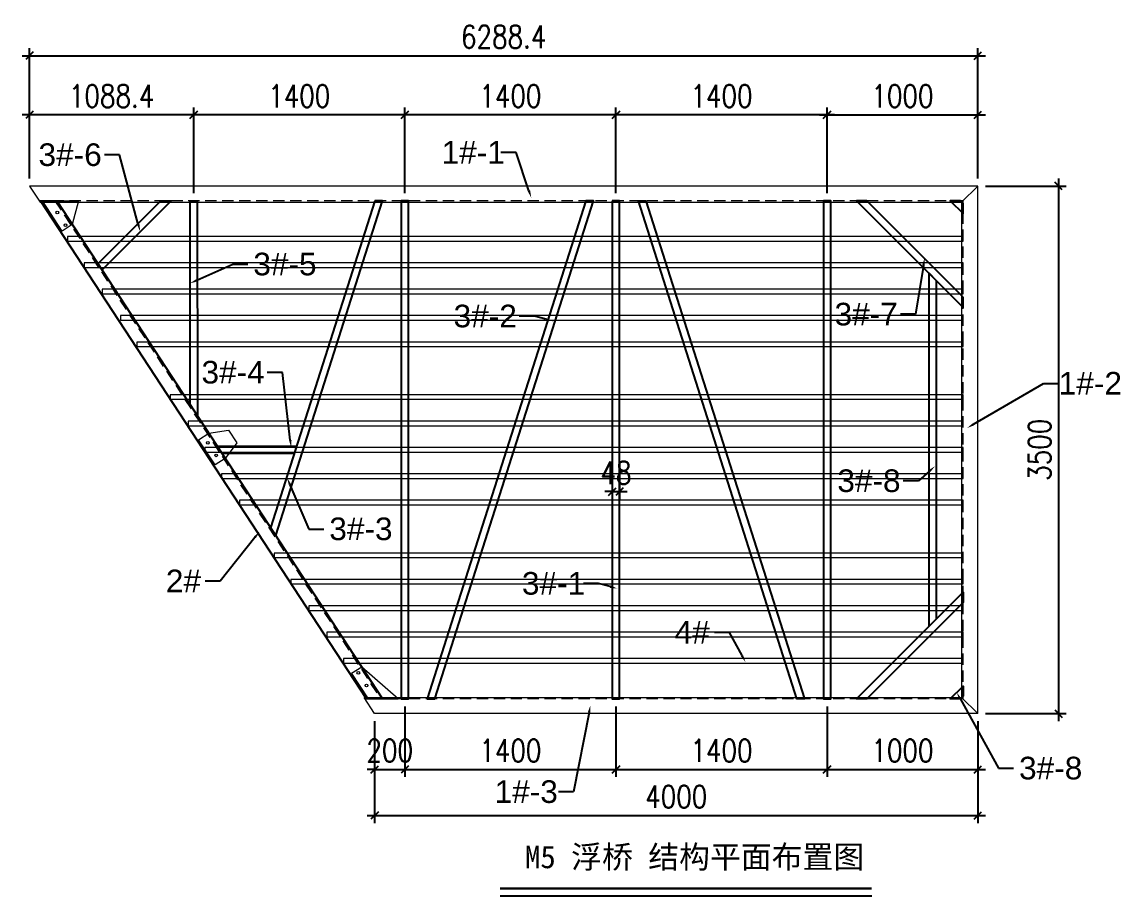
# Model space of a CAD drawing. Header units: millimetres. Extents: x 11827 to 862553, y 15071 to 134256.
# Drawn here: x 825719 to 833014, y 93445 to 99243 of the extents above; entities that cross this region are included whole.
import ezdxf
from ezdxf import colors
from ezdxf.entities.mleader import LeaderData, LeaderLine
from ezdxf.math import Vec2, Vec3

# ---------------------------------------------------------------- set-up
doc = ezdxf.new("R2010")
doc.units = ezdxf.units.MM
doc.linetypes.add('HIDDEN', pattern=[0.375, 0.25, -0.125])
for name, color, linetype in [('00打印图框', 255, 'Continuous'), ('标注', 9, 'Continuous'), ('连接端梁', 130, 'Continuous'), ('铝横梁', 220, 'Continuous')]:
    doc.layers.add(name, color=color, linetype=linetype)
for name, color, linetype, lineweight in [('加强板', 140, 'Continuous', 18), ('虚线', 8, 'Continuous', 0), ('铝主梁', 3, 'Continuous', 9), ('铝龙骨', 7, 'Continuous', 9)]:
    doc.layers.add(name, color=color, linetype=linetype, lineweight=lineweight)
doc.styles.add('Arial', font='')
doc.styles.add('HZTXT', font='txtw.shx', dxfattribs={"width": 0.8, "bigfont": 'hztxtw.shx'})
doc.styles.get("Standard").update_dxf_attribs({"font": 'arial.ttf'})
doc.styles.get('Arial').set_extended_font_data('STXihei')
doc.dimstyles.new('DIM-50', dxfattribs={"dimscale": 50, "dimtxt": 3, "dimasz": 1, "dimexe": 1, "dimexo": 1, "dimgap": 1, "dimtad": 1, "dimdec": 1, "dimdsep": 46, "dimtxsty": 'HZTXT', "dimblk": 'OBLIQUE', "dimblk1": 'ARCHTICK', "dimblk2": 'OBLIQUE', "dimcen": 0, "dimdle": 1, "dimclrd": 9, "dimclre": 9, "dimclrt": 2, "dimadec": 1, "dimazin": 0, "dimtfac": 1, "dimtdec": 1, "dimtix": 1, "dimtmove": 2, "dimatfit": 3, "dimldrblk": 'OBLIQUE', "dimfxl": 15, "dimtolj": 1, "dimtzin": 0, "dimarcsym": 1})

# ---------------------------------------------------------------- blocks, each defined once
blk = doc.blocks.new('_Oblique')
at = {"color": 0, "linetype": 'ByBlock', "lineweight": -2}
blk.add_line((-0.5, -0.5), (0.5, 0.5), dxfattribs=at)
blk = doc.blocks.new('*D402')
at = {"layer": 'Defpoints', "color": 0, "transparency": 16777216}
for p in [(832057.9, 98154.6, 0), (832057.9, 94654.6, 0), (832592.7, 94654.6)]:
    blk.add_point(p, dxfattribs=at)
at = {"layer": '标注', "color": 9, "lineweight": -2, "transparency": 16777216}
for p, q in [((832592.7, 98204.6), (832592.7, 94604.6)), ((832107.9, 98154.6), (832642.7, 98154.6)), ((832107.9, 94654.6), (832642.7, 94654.6))]:
    blk.add_line(p, q, dxfattribs=at)
at = {"layer": '标注', "color": 9, "lineweight": -2, "transparency": 16777216, "xscale": 50, "yscale": 50, "zscale": 50}
for p, rotation in [((832592.7, 98154.6), 90), ((832592.7, 94654.6), 270)]:
    blk.add_blockref('_Oblique', p, dxfattribs=dict(at, rotation=rotation))
at = {"layer": '标注', "color": 2, "transparency": 16777216, "insert": (832467.7, 96404.6), "char_height": 150, "attachment_point": 5, "rotation": 90, "style": 'HZTXT'}
blk.add_mtext('\\A1;3500', dxfattribs=at)
blk = doc.blocks.new('_ArchTick')
at = {"color": 0, "linetype": 'ByBlock', "lineweight": 100, "const_width": 0.15}
blk.add_lwpolyline([(-0.5, -0.5), (0.5, 0.5)], dxfattribs=at)
blk = doc.blocks.new('*D403')
at = {"layer": 'Defpoints', "color": 0, "transparency": 16777216}
for p in [(829657.9, 98626.5), (829657.9, 98056.6), (831057.9, 98056.6)]:
    blk.add_point(p, dxfattribs=at)
at = {"layer": '标注', "color": 9, "lineweight": -2, "transparency": 16777216}
for p, q in [((831107.9, 98626.5), (829607.9, 98626.5)), ((829657.9, 98106.6), (829657.9, 98676.5)), ((831057.9, 98106.6), (831057.9, 98676.5))]:
    blk.add_line(p, q, dxfattribs=at)
at = {"layer": '标注', "color": 9, "lineweight": -2, "transparency": 16777216, "xscale": 50, "yscale": 50, "zscale": 50, "rotation": 180}
blk.add_blockref('_Oblique', (829657.9, 98626.5), dxfattribs=at)
at = {"layer": '标注', "color": 9, "lineweight": -2, "transparency": 16777216, "xscale": 50, "yscale": 50, "zscale": 50}
blk.add_blockref('_Oblique', (831057.9, 98626.5), dxfattribs=at)
at = {"layer": '标注', "color": 2, "transparency": 16777216, "insert": (830357.9, 98751.5), "char_height": 150, "attachment_point": 5, "style": 'HZTXT'}
blk.add_mtext('\\A1;1400', dxfattribs=at)
blk = doc.blocks.new('*D404')
at = {"layer": 'Defpoints', "color": 0, "transparency": 16777216}
for p in [(828257.9, 98626.5), (828257.9, 98056.6), (829657.9, 98056.6)]:
    blk.add_point(p, dxfattribs=at)
at = {"layer": '标注', "color": 9, "lineweight": -2, "transparency": 16777216}
for p, q in [((829707.9, 98626.5), (828207.9, 98626.5)), ((828257.9, 98106.6), (828257.9, 98676.5)), ((829657.9, 98106.6), (829657.9, 98676.5))]:
    blk.add_line(p, q, dxfattribs=at)
at = {"layer": '标注', "color": 9, "lineweight": -2, "transparency": 16777216, "xscale": 50, "yscale": 50, "zscale": 50, "rotation": 180}
blk.add_blockref('_Oblique', (828257.9, 98626.5), dxfattribs=at)
at = {"layer": '标注', "color": 9, "lineweight": -2, "transparency": 16777216, "xscale": 50, "yscale": 50, "zscale": 50}
blk.add_blockref('_Oblique', (829657.9, 98626.5), dxfattribs=at)
at = {"layer": '标注', "color": 2, "transparency": 16777216, "insert": (828957.9, 98751.5), "char_height": 150, "attachment_point": 5, "style": 'HZTXT'}
blk.add_mtext('\\A1;1400', dxfattribs=at)
blk = doc.blocks.new('*D405')
at = {"layer": 'Defpoints', "color": 0, "transparency": 16777216}
for p in [(826857.9, 98626.5), (826857.9, 98056.6), (828257.9, 98056.6)]:
    blk.add_point(p, dxfattribs=at)
at = {"layer": '标注', "color": 9, "lineweight": -2, "transparency": 16777216}
for p, q in [((828307.9, 98626.5), (826807.9, 98626.5)), ((826857.9, 98106.6), (826857.9, 98676.5)), ((828257.9, 98106.6), (828257.9, 98676.5))]:
    blk.add_line(p, q, dxfattribs=at)
at = {"layer": '标注', "color": 9, "lineweight": -2, "transparency": 16777216, "xscale": 50, "yscale": 50, "zscale": 50, "rotation": 180}
blk.add_blockref('_Oblique', (826857.9, 98626.5), dxfattribs=at)
at = {"layer": '标注', "color": 9, "lineweight": -2, "transparency": 16777216, "xscale": 50, "yscale": 50, "zscale": 50}
blk.add_blockref('_Oblique', (828257.9, 98626.5), dxfattribs=at)
at = {"layer": '标注', "color": 2, "transparency": 16777216, "insert": (827557.9, 98751.5), "char_height": 150, "attachment_point": 5, "style": 'HZTXT'}
blk.add_mtext('\\A1;1400', dxfattribs=at)
blk = doc.blocks.new('*D406')
at = {"layer": 'Defpoints', "color": 0, "transparency": 16777216}
for p in [(825769.5, 98626.5), (825769.5, 98154.6), (826857.9, 98056.6)]:
    blk.add_point(p, dxfattribs=at)
at = {"layer": '标注', "color": 9, "lineweight": -2, "transparency": 16777216}
for p, q in [((826907.9, 98626.5), (825719.5, 98626.5)), ((825769.5, 98204.6), (825769.5, 98676.5)), ((826857.9, 98106.6), (826857.9, 98676.5))]:
    blk.add_line(p, q, dxfattribs=at)
at = {"layer": '标注', "color": 9, "lineweight": -2, "transparency": 16777216, "xscale": 50, "yscale": 50, "zscale": 50, "rotation": 180}
blk.add_blockref('_Oblique', (825769.5, 98626.5), dxfattribs=at)
at = {"layer": '标注', "color": 9, "lineweight": -2, "transparency": 16777216, "xscale": 50, "yscale": 50, "zscale": 50}
blk.add_blockref('_Oblique', (826857.9, 98626.5), dxfattribs=at)
at = {"layer": '标注', "color": 2, "transparency": 16777216, "insert": (826313.7, 98751.5), "char_height": 150, "attachment_point": 5, "style": 'HZTXT'}
blk.add_mtext('\\A1;1088.4', dxfattribs=at)
blk = doc.blocks.new('*D407')
at = {"layer": 'Defpoints', "color": 0, "transparency": 16777216}
for p in [(832057.9, 99019.2), (825769.5, 98154.6), (832057.9, 98154.6)]:
    blk.add_point(p, dxfattribs=at)
at = {"layer": '标注', "color": 9, "lineweight": -2, "transparency": 16777216}
for p, q in [((825769.5, 98204.6), (825769.5, 99069.2)), ((832057.9, 98204.6), (832057.9, 99069.2)), ((825719.5, 99019.2), (832107.9, 99019.2))]:
    blk.add_line(p, q, dxfattribs=at)
at = {"layer": '标注', "color": 9, "lineweight": -2, "transparency": 16777216, "xscale": 50, "yscale": 50, "zscale": 50, "rotation": 180}
blk.add_blockref('_Oblique', (825769.5, 99019.2), dxfattribs=at)
at = {"layer": '标注', "color": 9, "lineweight": -2, "transparency": 16777216, "xscale": 50, "yscale": 50, "zscale": 50}
blk.add_blockref('_Oblique', (832057.9, 99019.2), dxfattribs=at)
at = {"layer": '标注', "color": 2, "transparency": 16777216, "insert": (828913.7, 99144.2), "char_height": 150, "attachment_point": 5, "style": 'HZTXT'}
blk.add_mtext('\\A1;6288.4', dxfattribs=at)
blk = doc.blocks.new('*D408')
at = {"layer": 'Defpoints', "color": 0, "transparency": 16777216}
for p in [(829633.9, 96377.5), (829681.9, 96377.5), (829681.9, 96127.5)]:
    blk.add_point(p, dxfattribs=at)
at = {"layer": '标注', "color": 9, "lineweight": -2, "transparency": 16777216}
for p, q in [((829633.9, 96327.5), (829633.9, 96077.5)), ((829681.9, 96327.5), (829681.9, 96077.5)), ((829633.9, 96127.5), (829583.9, 96127.5)), ((829633.9, 96127.5), (829681.9, 96127.5)), ((829681.9, 96127.5), (829731.9, 96127.5))]:
    blk.add_line(p, q, dxfattribs=at)
at = {"layer": '标注', "color": 9, "lineweight": -2, "transparency": 16777216, "xscale": 50, "yscale": 50, "zscale": 50}
blk.add_blockref('_Oblique', (829633.9, 96127.5), dxfattribs=at)
at = {"layer": '标注', "color": 9, "lineweight": -2, "transparency": 16777216, "xscale": 50, "yscale": 50, "zscale": 50, "rotation": 180}
blk.add_blockref('_Oblique', (829681.9, 96127.5), dxfattribs=at)
at = {"layer": '标注', "color": 2, "transparency": 16777216, "insert": (829657.9, 96252.5), "char_height": 150, "attachment_point": 5, "style": 'HZTXT'}
blk.add_mtext('\\A1;48', dxfattribs=at)
blk = doc.blocks.new('*D409')
at = {"layer": 'Defpoints', "color": 0, "transparency": 16777216}
for p in [(832057.9, 98626.5), (832057.9, 98154.6), (831057.9, 98056.6)]:
    blk.add_point(p, dxfattribs=at)
at = {"layer": '标注', "color": 9, "lineweight": -2, "transparency": 16777216}
for p, q in [((831007.9, 98626.5), (832107.9, 98626.5)), ((831057.9, 98106.6), (831057.9, 98676.5)), ((832057.9, 98204.6), (832057.9, 98676.5))]:
    blk.add_line(p, q, dxfattribs=at)
at = {"layer": '标注', "color": 9, "lineweight": -2, "transparency": 16777216, "xscale": 50, "yscale": 50, "zscale": 50, "rotation": 180}
blk.add_blockref('_Oblique', (831057.9, 98626.5), dxfattribs=at)
at = {"layer": '标注', "color": 9, "lineweight": -2, "transparency": 16777216, "xscale": 50, "yscale": 50, "zscale": 50}
blk.add_blockref('_Oblique', (832057.9, 98626.5), dxfattribs=at)
at = {"layer": '标注', "color": 2, "transparency": 16777216, "insert": (831557.9, 98751.5), "char_height": 150, "attachment_point": 5, "style": 'HZTXT'}
blk.add_mtext('\\A1;1000', dxfattribs=at)
blk = doc.blocks.new('*D431')
at = {"layer": 'Defpoints', "color": 0, "transparency": 16777216}
for p in [(828057.9, 94654.6), (832057.9, 94654.6), (832057.9, 93978.6)]:
    blk.add_point(p, dxfattribs=at)
at = {"layer": '标注', "color": 9, "lineweight": -2, "transparency": 16777216}
for p, q in [((828057.9, 94604.6), (828057.9, 93928.6)), ((832057.9, 94604.6), (832057.9, 93928.6)), ((828007.9, 93978.6), (832107.9, 93978.6))]:
    blk.add_line(p, q, dxfattribs=at)
at = {"layer": '标注', "color": 9, "lineweight": -2, "transparency": 16777216, "xscale": 50, "yscale": 50, "zscale": 50}
for p, rotation in [((828057.9, 93978.6), 179.999617407945), ((832057.9, 93978.6), 359.999617407945)]:
    blk.add_blockref('_Oblique', p, dxfattribs=dict(at, rotation=rotation))
at = {"layer": '标注', "color": 2, "transparency": 16777216, "insert": (830057.9, 94103.6), "char_height": 150, "attachment_point": 5, "rotation": 359.99962, "style": 'HZTXT'}
blk.add_mtext('\\A1;4000', dxfattribs=at)
blk = doc.blocks.new('*D437')
at = {"layer": 'Defpoints', "color": 0, "transparency": 16777216}
for p in [(828257.9, 94752.6), (828057.9, 94654.6), (828257.9, 94284.2)]:
    blk.add_point(p, dxfattribs=at)
at = {"layer": '标注', "color": 9, "lineweight": -2, "transparency": 16777216}
for p, q in [((828257.9, 94702.6), (828257.9, 94234.2)), ((828057.9, 94604.6), (828057.9, 94234.2)), ((828057.9, 94284.2), (828007.9, 94284.2)), ((828057.9, 94284.2), (828257.9, 94284.2)), ((828257.9, 94284.2), (828307.9, 94284.2))]:
    blk.add_line(p, q, dxfattribs=at)
at = {"layer": '标注', "color": 9, "lineweight": -2, "transparency": 16777216, "xscale": 50, "yscale": 50, "zscale": 50}
blk.add_blockref('_Oblique', (828057.9, 94284.2), dxfattribs=at)
at = {"layer": '标注', "color": 9, "lineweight": -2, "transparency": 16777216, "xscale": 50, "yscale": 50, "zscale": 50, "rotation": 180}
blk.add_blockref('_Oblique', (828257.9, 94284.2), dxfattribs=at)
at = {"layer": '标注', "color": 2, "transparency": 16777216, "insert": (828157.9, 94409.2), "char_height": 150, "attachment_point": 5, "style": 'HZTXT'}
blk.add_mtext('\\A1;200', dxfattribs=at)
blk = doc.blocks.new('A$C0D8A069B')
at = {"layer": '加强板'}
blk.add_lwpolyline([(80, -100), (0, -100), (0, 100), (80, 100), (200, 44.9), (200, -55.1), (80, -100)], dxfattribs=at)
for centre in [(40, 50), (40, -50)]:
    blk.add_circle(centre, 9, dxfattribs=at)
blk = doc.blocks.new('thgfmku')
at = {"layer": '加强板', "color": 5}
for points in [[(792563.7, 98056.6), (792803.8, 98056.6), (792762, 97899.5), (792695.1, 97855.8)], [(794723.9, 94752.6), (794923.9, 94752.6), (794681.4, 94963.8), (794614.5, 94920)]]:
    blk.add_lwpolyline(points, close=True, dxfattribs=at)
for centre in [(792662.9, 97978.1), (792717.6, 97894.4), (794658.9, 94925.2), (794713.6, 94841.5)]:
    blk.add_circle(centre, 9, dxfattribs=at)
at = {"layer": '虚线', "color": 1, "linetype": 'HIDDEN', "ltscale": 300}
for p, q in [((798669.1, 98056.6), (792542.7, 98056.6)), ((792647.3, 98056.6), (794807.5, 94752.6)), ((798669.1, 94752.6), (798669.1, 98056.6)), ((798669.1, 94752.6), (794703, 94752.6))]:
    blk.add_line(p, q, dxfattribs=at)
at = {"layer": '连接端梁'}
blk.add_lwpolyline([(794712, 94752.6), (792551.7, 98056.6), (792659.2, 98056.6), (794819.5, 94752.6)], close=True, dxfattribs=at)
at = {"layer": '铝主梁', "color": 3}
for points in [[(792549.3, 98046.6), (798659.1, 98046.6), (798767.1, 98154.6), (792478.6, 98154.6)], [(792549.3, 98046.6), (798659.1, 98046.6), (798767.1, 98154.6), (792478.6, 98154.6)], [(792478.6, 98154.6), (792549.3, 98046.6)], [(798659.1, 98046.6), (798659.1, 94762.6), (798767.1, 94654.6), (798767.1, 98154.6)]]:
    blk.add_lwpolyline(points, dxfattribs=at)
for points in [[(798767.1, 98154.6), (798659.1, 98046.6), (798659.1, 94762.6), (798767.1, 94654.6)], [(798767.1, 94654.6), (794767.1, 94654.6), (794696.5, 94762.6), (798659.1, 94762.6)]]:
    blk.add_lwpolyline(points, close=True, dxfattribs=at)
at = {"layer": '铝横梁', "color": 243}
for points in [[(792932.3, 97638.9), (793350.2, 98056.8), (793418.1, 98056.8), (792959.2, 97597.9)], [(793591.1, 98056.6), (793591.5, 96630.7), (793543.5, 96704.1), (793543.1, 98056.6)], [(794767.7, 98056.6), (794077.3, 95887.7), (794111.2, 95835.9), (794818.1, 98056.6)], [(794943.1, 98056.6), (794943.1, 94752.6), (794991.1, 94752.6), (794991.1, 98056.6)], [(796167.7, 98056.6), (795116.1, 94752.6), (795166.4, 94752.6), (796218.1, 98056.6)], [(796343.1, 98056.6), (796343.1, 94752.6), (796391.1, 94752.6), (796391.1, 98056.6)], [(796566.4, 98056.6), (797618, 94752.6), (797567.7, 94752.6), (796516.1, 98056.6)], [(797743.1, 98056.6), (797743.1, 94752.6), (797791.1, 94752.6), (797791.1, 98056.6)], [(798669.1, 97417.4), (798029.9, 98056.6), (797962, 98056.6), (798669.1, 97349.5)], [(798669.1, 98039.7), (798652.1, 98056.6), (798584.2, 98056.6), (798669.1, 97971.8)], [(798491.4, 97527.1), (798491.1, 95281.7), (798443.1, 95233.7), (798443.1, 97575.5)], [(798669.1, 95391.8), (798029.9, 94752.6), (797962, 94752.6), (798669.1, 95459.7)], [(798669.1, 94769.6), (798652.1, 94752.6), (798584.2, 94752.6), (798669.1, 94837.5)]]:
    blk.add_lwpolyline(points, close=True, dxfattribs=at)
at = {"layer": '铝横梁', "color": 243, "elevation": 0}
blk.add_lwpolyline([(793723.7, 96428.6), (794249.5, 96428.6), (794234.2, 96380.6), (793755.1, 96380.6)], close=True, dxfattribs=at)
at = {"layer": '铝龙骨', "color": 0}
for points in [[(798669.1, 97789.6), (798669.1, 97819.6), (792731.1, 97819.6), (792731.1, 97789.6)], [(798669.1, 97614.6), (798669.1, 97644.6), (792841.1, 97644.6), (792841.1, 97614.6)], [(798669.1, 97439.6), (798669.1, 97469.6), (792961.1, 97469.6), (792961.1, 97439.6)], [(798669.1, 97264.6), (798669.1, 97294.6), (793081.1, 97294.6), (793081.1, 97264.6)], [(798669.1, 97089.6), (798669.1, 97119.6), (793191.1, 97119.6), (793191.1, 97089.6)], [(798669.1, 96739.6), (798669.1, 96769.6), (793411.1, 96769.6), (793411.1, 96739.6)], [(798669.1, 96564.6), (798669.1, 96594.6), (793531.1, 96594.6), (793531.1, 96564.6)], [(798669.1, 96389.6), (798669.1, 96419.6), (793641.1, 96419.6), (793641.1, 96389.6)], [(798669.1, 96214.6), (798669.1, 96244.6), (793751.1, 96244.6), (793751.1, 96214.6)], [(798669.1, 96039.6), (798669.1, 96069.6), (793871.1, 96069.6), (793871.1, 96039.6)], [(798669.1, 95689.6), (798669.1, 95719.6), (794101.1, 95719.6), (794101.1, 95689.6)], [(798669.1, 95514.6), (798669.1, 95544.6), (794211.1, 95544.6), (794211.1, 95514.6)], [(798669.1, 95339.6), (798669.1, 95369.6), (794331.1, 95369.6), (794331.1, 95339.6)], [(798669.1, 95164.6), (798669.1, 95194.6), (794451.1, 95194.6), (794451.1, 95164.6)], [(798669.1, 94989.6), (798669.1, 95019.6), (794561.1, 95019.6), (794561.1, 94989.6)]]:
    blk.add_lwpolyline(points, close=True, dxfattribs=at)
at = {"rotation": 33.17829872534546}
blk.add_blockref('A$C0D8A069B', (793654.8, 96387.7), dxfattribs=at)
blk = doc.blocks.new('*D735')
at = {"color": 9, "lineweight": -2, "transparency": 16777216}
for p, q in [((828257.9, 94702.6), (828257.9, 94234.2)), ((829657.9, 94702.6), (829657.9, 94234.2)), ((828207.9, 94284.2), (829707.9, 94284.2))]:
    blk.add_line(p, q, dxfattribs=at)
at = {"layer": 'Defpoints', "color": 0, "transparency": 16777216}
for p in [(828257.9, 94752.6), (829657.9, 94752.6), (829657.9, 94284.2)]:
    blk.add_point(p, dxfattribs=at)
at = {"color": 9, "lineweight": -2, "transparency": 16777216, "xscale": 50, "yscale": 50, "zscale": 50, "rotation": 180}
blk.add_blockref('_Oblique', (828257.9, 94284.2), dxfattribs=at)
at = {"color": 9, "lineweight": -2, "transparency": 16777216, "xscale": 50, "yscale": 50, "zscale": 50}
blk.add_blockref('_Oblique', (829657.9, 94284.2), dxfattribs=at)
at = {"color": 2, "transparency": 16777216, "insert": (828957.9, 94409.2), "char_height": 150, "attachment_point": 5, "style": 'HZTXT'}
blk.add_mtext('\\A1;1400', dxfattribs=at)
blk = doc.blocks.new('*D736')
at = {"color": 9, "lineweight": -2, "transparency": 16777216}
for p, q in [((829657.9, 94702.6), (829657.9, 94234.2)), ((831057.9, 94702.6), (831057.9, 94234.2)), ((829607.9, 94284.2), (831107.9, 94284.2))]:
    blk.add_line(p, q, dxfattribs=at)
at = {"layer": 'Defpoints', "color": 0, "transparency": 16777216}
for p in [(829657.9, 94752.6), (831057.9, 94752.6), (831057.9, 94284.2)]:
    blk.add_point(p, dxfattribs=at)
at = {"color": 9, "lineweight": -2, "transparency": 16777216, "xscale": 50, "yscale": 50, "zscale": 50, "rotation": 180}
blk.add_blockref('_Oblique', (829657.9, 94284.2), dxfattribs=at)
at = {"color": 9, "lineweight": -2, "transparency": 16777216, "xscale": 50, "yscale": 50, "zscale": 50}
blk.add_blockref('_Oblique', (831057.9, 94284.2), dxfattribs=at)
at = {"color": 2, "transparency": 16777216, "insert": (830357.9, 94409.2), "char_height": 150, "attachment_point": 5, "style": 'HZTXT'}
blk.add_mtext('\\A1;1400', dxfattribs=at)
blk = doc.blocks.new('*D737')
at = {"color": 9, "lineweight": -2, "transparency": 16777216}
for p, q in [((831057.9, 94702.6), (831057.9, 94234.2)), ((832057.9, 94604.6), (832057.9, 94234.2)), ((831007.9, 94284.2), (832107.9, 94284.2))]:
    blk.add_line(p, q, dxfattribs=at)
at = {"layer": 'Defpoints', "color": 0, "transparency": 16777216}
for p in [(831057.9, 94752.6), (832057.9, 94654.6), (832057.9, 94284.2)]:
    blk.add_point(p, dxfattribs=at)
at = {"color": 9, "lineweight": -2, "transparency": 16777216, "xscale": 50, "yscale": 50, "zscale": 50, "rotation": 180}
blk.add_blockref('_Oblique', (831057.9, 94284.2), dxfattribs=at)
at = {"color": 9, "lineweight": -2, "transparency": 16777216, "xscale": 50, "yscale": 50, "zscale": 50}
blk.add_blockref('_Oblique', (832057.9, 94284.2), dxfattribs=at)
at = {"color": 2, "transparency": 16777216, "insert": (831557.9, 94409.2), "char_height": 150, "attachment_point": 5, "style": 'HZTXT'}
blk.add_mtext('\\A1;1000', dxfattribs=at)

msp = doc.modelspace()

# ---------------------------------------------------------------- linework, layer by layer
msp.add_line((831355.02, 93444.68), (828891.2, 93444.68))
at = {"const_width": 15}
msp.add_lwpolyline([(831352.68, 93494.66), (828888.78, 93494.66)], dxfattribs=at)

# ---------------------------------------------------------------- block references
msp.add_blockref('thgfmku', (33290.82, 0))

# ---------------------------------------------------------------- texts
at = {"layer": '00打印图框', "color": 6, "insert": (831304.38, 93779.11), "char_height": 150, "width": 4015.3903, "attachment_point": 3, "style": 'Arial'}
msp.add_mtext('M5 {\\fSimSun|b0|i0|c134|p2;浮桥 结构平面布置图}', dxfattribs=at)

# ---------------------------------------------------------------- dimensions: what is measured, and where the dimension line sits
for base, p1, p2, picture, middle in [((829657.88, 94284.24), (828257.88, 94752.63), (829657.88, 94752.63), '*D735', (828957.88, 94409.24)), ((831057.88, 94284.24), (829657.88, 94752.63), (831057.88, 94752.63), '*D736', (830357.88, 94409.24)), ((832057.89, 94284.24), (831057.88, 94752.63), (832057.89, 94654.6), '*D737', (831557.88, 94409.24))]:
    dim = msp.add_linear_dim(base=base, p1=p1, p2=p2, dimstyle='DIM-50')
    dim.commit()
    dim.dimension.update_dxf_attribs({"geometry": picture, "text_midpoint": middle})
at = {"layer": '标注'}
for base, p1, p2, angle, picture, middle in [((832057.89, 99019.22), (825769.45, 98154.63), (832057.89, 98154.63), 180, '*D407', (828913.67, 99144.22)), ((825769.45, 98626.53), (826857.88, 98056.63), (825769.45, 98154.63), 180, '*D406', (826313.66, 98751.53)), ((826857.88, 98626.53), (828257.88, 98056.63), (826857.88, 98056.63), 180, '*D405', (827557.88, 98751.53)), ((828257.88, 98626.53), (829657.88, 98056.63), (828257.88, 98056.63), 180, '*D404', (828957.88, 98751.53)), ((829657.88, 98626.53), (831057.88, 98056.63), (829657.88, 98056.63), 180, '*D403', (830357.88, 98751.53)), ((832057.89, 98626.53), (831057.88, 98056.63), (832057.89, 98154.63), 180, '*D409', (831557.88, 98751.53)), ((832592.66, 94654.6, 0), (832057.89, 98154.63), (832057.89, 94654.6), 90, '*D402', (832467.66, 96404.61, 0)), ((829681.88, 96127.53), (829633.88, 96377.51), (829681.88, 96377.51), 180, '*D408', (829657.88, 96252.53)), ((828257.88, 94284.24), (828057.9, 94654.63), (828257.88, 94752.63), 180, '*D437', (828157.89, 94409.24))]:
    dim = msp.add_linear_dim(base=base, p1=p1, p2=p2, angle=angle, dimstyle='DIM-50', dxfattribs=at)
    dim.commit()
    dim.dimension.update_dxf_attribs({"geometry": picture, "text_midpoint": middle})
dim = msp.add_aligned_dim(p1=(828057.9, 94654.63), p2=(832057.89, 94654.6), distance=-676, dimstyle='DIM-50', dxfattribs=at)
dim.commit()
dim.dimension.update_dxf_attribs({"geometry": '*D431', "text_midpoint": (830057.89, 94103.62)})

# ---------------------------------------------------------------- leaders
at = {"layer": '标注', "color": 6, "linetype": 'ByBlock'}
ml = msp.add_multileader_mtext('Standard', dxfattribs=at)
ml.set_content('3#-6', color=6)
ml.set_leader_properties()
ml.build(insert=Vec2(0, 0))
ml.multileader.update_dxf_attribs({"dogleg_length": 100, "arrow_head_size": 50})
ctx = ml.context
ctx.base_point, ctx.char_height, ctx.arrow_head_size, ctx.landing_gap_size, ctx.plane_origin = Vec3(825792.95, 98361.16, 0), 150, 50, 35.88, Vec3(826177.07, 88001.59, 0)
notes = []
notes.append((ctx, [(0, (1, 1, 0), (826365.69, 98361.16, 0), (-1, 0), 100, [(0, [(826503.59, 97851.5, 0)], 0, [])])]))
ctx.mtext.insert, ctx.mtext.width, ctx.mtext.defined_height, ctx.mtext.flow_direction = Vec3(825828.83, 98437.49, 0), 445.8704, 72.4, 5
ml = msp.add_multileader_mtext('Standard', dxfattribs=at)
ml.set_content('1#-1', color=6)
ml.set_leader_properties()
ml.build(insert=Vec2(0, 0))
ml.multileader.update_dxf_attribs({"dogleg_length": 100, "arrow_head_size": 50})
ctx = ml.context
ctx.base_point, ctx.char_height, ctx.arrow_head_size, ctx.landing_gap_size, ctx.plane_origin = Vec3(828465.78, 98376.77), 150, 50, 35.88, Vec3(828496.62, 86785.76)
notes.append((ctx, [(0, (1, 1, 0), (828995.65, 98376.77), (-1, 0), 100, [(0, [(829096.95, 98075.44)], 0, [])])]))
ctx.mtext.insert, ctx.mtext.width, ctx.mtext.defined_height, ctx.mtext.flow_direction = Vec3(828501.66, 98453.05), 445.8704, 72.4, 5
ml = msp.add_multileader_mtext('Standard', dxfattribs=at)
ml.set_content('3#-5', color=6)
ml.set_leader_properties()
ml.build(insert=Vec2(0, 0))
ml.multileader.update_dxf_attribs({"dogleg_length": 100, "arrow_head_size": 50})
ctx = ml.context
ctx.base_point, ctx.char_height, ctx.arrow_head_size, ctx.landing_gap_size, ctx.plane_origin = Vec3(827217.55, 97635.71, 0), 150, 50, 35.88, Vec3(827438.3, 87286.59, 0)
notes.append((ctx, [(1, (1, 1, 0), (827117.55, 97635.71, 0), (1, 0), 100, [(0, [(826833.12, 97508.72, 0)], 0, [])])]))
ctx.mtext.insert, ctx.mtext.width, ctx.mtext.defined_height, ctx.mtext.flow_direction = Vec3(827253.42, 97712.04, 0), 445.8704, 72.4, 5
ml = msp.add_multileader_mtext('Standard', dxfattribs=at)
ml.set_content('3#-7', color=6)
ml.set_leader_properties()
ml.build(insert=Vec2(0, 0))
ml.multileader.update_dxf_attribs({"dogleg_length": 100, "arrow_head_size": 50})
ctx = ml.context
ctx.base_point, ctx.char_height, ctx.arrow_head_size, ctx.landing_gap_size, ctx.plane_origin = Vec3(831071.46, 97303.58), 150, 50, 35.88, Vec3(831397.99, 87296.6)
notes.append((ctx, [(0, (1, 1, 0), (831644.31, 97303.58), (-1, 0), 100, [(0, [(831705.05, 97677.12)], 0, [])])]))
ctx.mtext.insert, ctx.mtext.width, ctx.mtext.defined_height, ctx.mtext.flow_direction = Vec3(831107.34, 97379.91), 445.8704, 72.4, 5
ml = msp.add_multileader_mtext('Standard', dxfattribs=at)
ml.set_content('3#-2', color=6)
ml.set_leader_properties()
ml.build(insert=Vec2(0, 0))
ml.multileader.update_dxf_attribs({"dogleg_length": 100, "arrow_head_size": 50})
ctx = ml.context
ctx.base_point, ctx.char_height, ctx.arrow_head_size, ctx.landing_gap_size, ctx.plane_origin = Vec3(828545.56, 97290.94), 150, 50, 35.88, Vec3(828752.66, 86911.56)
notes.append((ctx, [(0, (1, 1, 0), (829116.86, 97290.94), (-1, 0), 100, [(0, [(829241.89, 97257.48)], 0, [])])]))
ctx.mtext.insert, ctx.mtext.width, ctx.mtext.defined_height, ctx.mtext.flow_direction = Vec3(828581.43, 97367.27), 445.8704, 72.4, 5
ml = msp.add_multileader_mtext('Standard', dxfattribs=at)
ml.set_content('3#-4', color=6)
ml.set_leader_properties()
ml.build(insert=Vec2(0, 0))
ml.multileader.update_dxf_attribs({"dogleg_length": 100, "arrow_head_size": 50})
ctx = ml.context
ctx.base_point, ctx.char_height, ctx.arrow_head_size, ctx.landing_gap_size, ctx.plane_origin = Vec3(826873.88, 96918.18), 150, 50, 35.88, Vec3(826241.17, 86996.27)
notes.append((ctx, [(0, (1, 1, 0), (827446.11, 96918.18), (-1, 0), 100, [(0, [(827504.39, 96419.63)], 0, [])])]))
ctx.mtext.insert, ctx.mtext.width, ctx.mtext.defined_height, ctx.mtext.flow_direction = Vec3(826909.76, 96994.51), 445.8704, 72.4, 5
ml = msp.add_multileader_mtext('Standard', dxfattribs=at)
ml.set_content('1#-2', color=6)
ml.set_leader_properties()
ml.build(insert=Vec2(0, 0))
ml.multileader.update_dxf_attribs({"dogleg_length": 100, "arrow_head_size": 50})
ctx = ml.context
ctx.base_point, ctx.char_height, ctx.arrow_head_size, ctx.landing_gap_size, ctx.plane_origin = Vec3(832592.22, 96844.97, 0), 150, 50, 35.88, Vec3(831868.94, 88489.43, 0)
ctx.text_align_type = 2
notes.append((ctx, [(1, (1, 1, 0), (832492.22, 96844.97, 0), (1, 0), 100, [(0, [(831986.22, 96548.99, 0)], 0, [])])]))
ctx.mtext.insert, ctx.mtext.width, ctx.mtext.alignment, ctx.mtext.flow_direction = Vec3(833013.63, 96921.25, 0), 207.6057, 3, 5
ml = msp.add_multileader_mtext('Standard', dxfattribs=at)
ml.set_content('3#-8', color=6)
ml.set_leader_properties()
ml.build(insert=Vec2(0, 0))
ml.multileader.update_dxf_attribs({"dogleg_length": 100, "arrow_head_size": 50})
ctx = ml.context
ctx.base_point, ctx.char_height, ctx.arrow_head_size, ctx.landing_gap_size, ctx.plane_origin = Vec3(831089.97, 96198.32), 150, 50, 35.88, Vec3(831397.99, 86165.81)
notes.append((ctx, [(0, (1, 1, 0), (831663.12, 96198.32), (-1, 0), 100, [(0, [(831773.82, 96295.95)], 0, [])])]))
ctx.mtext.insert, ctx.mtext.width, ctx.mtext.defined_height, ctx.mtext.flow_direction = Vec3(831125.85, 96274.65), 445.8704, 72.4, 5
ml = msp.add_multileader_mtext('Standard', dxfattribs=at)
ml.set_content('3#-3', color=6)
ml.set_leader_properties()
ml.build(insert=Vec2(0, 0))
ml.multileader.update_dxf_attribs({"dogleg_length": 100, "arrow_head_size": 50})
ctx = ml.context
ctx.base_point, ctx.char_height, ctx.arrow_head_size, ctx.landing_gap_size, ctx.plane_origin = Vec3(827721.28, 95879.17), 150, 50, 35.88, Vec3(827038.88, 85958.94)
notes.append((ctx, [(1, (1, 1, 0), (827621.28, 95879.17), (1, 0), 100, [(0, [(827477.01, 96218.8)], 0, [])])]))
ctx.mtext.insert, ctx.mtext.width, ctx.mtext.defined_height, ctx.mtext.flow_direction = Vec3(827757.16, 95955.5), 445.8704, 72.4, 5
ml = msp.add_multileader_mtext('Standard', dxfattribs=at)
ml.set_content('2#', color=6)
ml.set_leader_properties()
ml.build(insert=Vec2(0, 0))
ml.multileader.update_dxf_attribs({"dogleg_length": 100, "arrow_head_size": 50})
ctx = ml.context
ctx.base_point, ctx.char_height, ctx.arrow_head_size, ctx.landing_gap_size, ctx.plane_origin = Vec3(826637.71, 95533.54, 0), 150, 50, 35.88, Vec3(827366.94, 87343.21, 0)
notes.append((ctx, [(1, (1, 1, 0), (827033.75, 95533.54, 0), (-1, 0), 100, [(0, [(827295.07, 95863.02, 0)], 0, [])])]))
ctx.mtext.insert, ctx.mtext.flow_direction = Vec3(826673.59, 95609.82, 0), 5
ml = msp.add_multileader_mtext('Standard', dxfattribs=at)
ml.set_content('3#-1', color=6)
ml.set_leader_properties()
ml.build(insert=Vec2(0, 0))
ml.multileader.update_dxf_attribs({"dogleg_length": 100, "arrow_head_size": 50})
ctx = ml.context
ctx.base_point, ctx.char_height, ctx.arrow_head_size, ctx.landing_gap_size, ctx.plane_origin = Vec3(828998.63, 95517.5), 150, 50, 35.88, Vec3(829178.32, 85138.12)
notes.append((ctx, [(0, (1, 1, 0), (829542.52, 95517.5), (-1, 0), 100, [(0, [(829667.55, 95484.04)], 0, [])])]))
ctx.mtext.insert, ctx.mtext.width, ctx.mtext.defined_height, ctx.mtext.flow_direction = Vec3(829034.51, 95593.83), 445.8704, 72.4, 5
ml = msp.add_multileader_mtext('Standard', dxfattribs=at)
ml.set_content('4#', color=6)
ml.set_leader_properties()
ml.build(insert=Vec2(0, 0))
ml.multileader.update_dxf_attribs({"dogleg_length": 100, "arrow_head_size": 50})
ctx = ml.context
ctx.base_point, ctx.char_height, ctx.arrow_head_size, ctx.landing_gap_size, ctx.plane_origin = Vec3(830010.92, 95192.78), 150, 50, 35.88, Vec3(828989.67, 84901.34)
notes.append((ctx, [(0, (1, 1, 0), (830410.43, 95192.78), (-1, 0), 100, [(0, [(830517.76, 94995.54)], 0, [])])]))
ctx.mtext.insert, ctx.mtext.width, ctx.mtext.defined_height, ctx.mtext.flow_direction = Vec3(830046.8, 95269.06), 445.8704, 72.4, 5
ml = msp.add_multileader_mtext('Standard', dxfattribs=at)
ml.set_content('3#-8', color=6)
ml.set_leader_properties()
ml.build(insert=Vec2(0, 0))
ml.multileader.update_dxf_attribs({"dogleg_length": 100, "arrow_head_size": 50})
ctx = ml.context
ctx.base_point, ctx.char_height, ctx.arrow_head_size, ctx.landing_gap_size, ctx.plane_origin = Vec3(832295.17, 94292.04), 150, 50, 35.88, Vec3(832825.03, 84271.39)
notes.append((ctx, [(1, (1, 1, 0), (832195.17, 94292.04), (1, 0), 100, [(0, [(831917.46, 94795.05)], 0, [])])]))
ctx.mtext.insert, ctx.mtext.width, ctx.mtext.defined_height, ctx.mtext.flow_direction = Vec3(832331.05, 94368.37), 445.8704, 72.4, 5
ml = msp.add_multileader_mtext('Standard', dxfattribs=at)
ml.set_content('1#-3', color=6)
ml.set_leader_properties()
ml.build(insert=Vec2(0, 0))
ml.multileader.update_dxf_attribs({"dogleg_length": 100, "arrow_head_size": 50})
ctx = ml.context
ctx.base_point, ctx.char_height, ctx.arrow_head_size, ctx.landing_gap_size, ctx.plane_origin = Vec3(828817.45, 94135.79), 150, 50, 35.88, Vec3(828888.79, 106000.71)
notes.append((ctx, [(0, (1, 1, 0), (829376.27, 94135.79), (-1, 0), 100, [(0, [(829489.12, 94711.03)], 0, [])])]))
ctx.mtext.insert, ctx.mtext.width, ctx.mtext.defined_height, ctx.mtext.flow_direction = Vec3(828853.32, 94212.12), 445.8704, 72.4, 5
for ctx, leaders in notes:
    for number, flags, end, landing, length, lines in leaders:
        leader = LeaderData()
        leader.index, (leader.has_last_leader_line, leader.has_dogleg_vector, leader.attachment_direction) = number, flags
        leader.last_leader_point, leader.dogleg_vector, leader.dogleg_length = Vec3(end), Vec3(landing), length
        for number, points, colour, breaks in lines:
            line = LeaderLine()
            line.index, line.vertices, line.color, line.breaks = number, Vec3.list(points), colors.encode_raw_color(colour), breaks
            leader.lines.append(line)
        ctx.leaders.append(leader)

doc.saveas('drawing.dxf')
